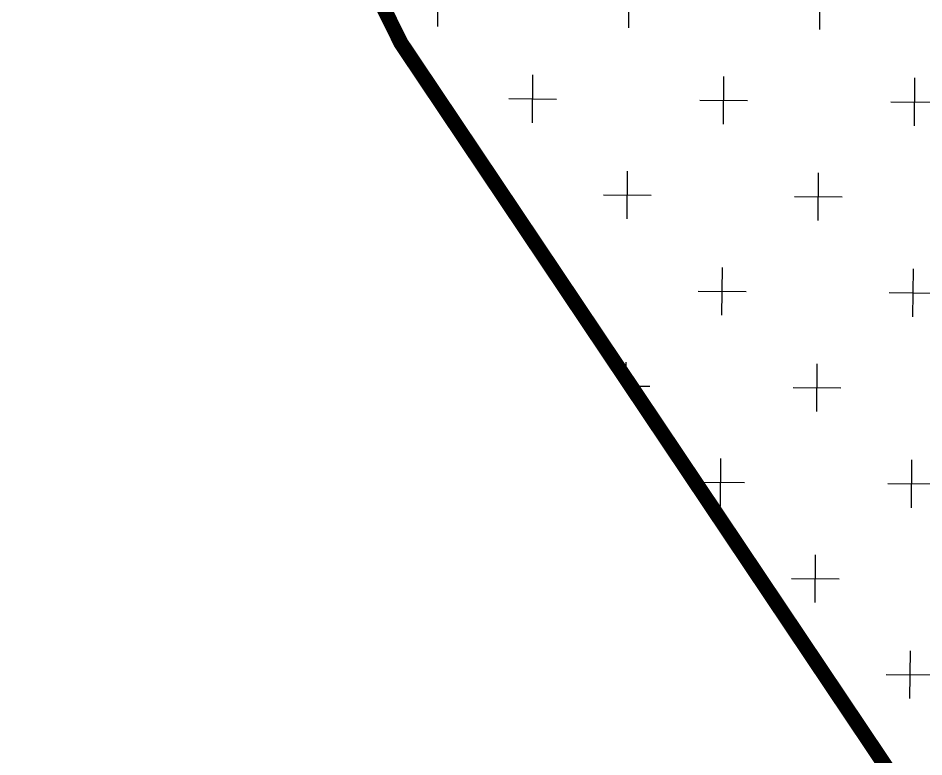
# Model space of a CAD drawing. Header units: metres. Extents: x 317370 to 326712, y 1824935 to 1838812.
# Drawn here: x 324316.3 to 324498.4, y 1831163.4 to 1831311.9 of the extents above; entities that cross this region are included whole.
import ezdxf

# ---------------------------------------------------------------- set-up
doc = ezdxf.new("R2010")
doc.units = ezdxf.units.M
doc.header["$MEASUREMENT"] = 0
for name, color, linetype in [('INTERTIDAL ZONE', 5, 'Continuous'), ('LOW TIDE LINE', 5, 'Continuous'), ('RIVER', 4, 'Continuous')]:
    doc.layers.add(name, color=color, linetype=linetype)

# ---------------------------------------------------------------- blocks, each defined once
blk = doc.blocks.new('81')
at = {"layer": 'INTERTIDAL ZONE'}
h = blk.add_hatch(dxfattribs=at)
h.set_pattern_fill('CROSS', color=256, scale=3.023389, angle=-0.4508)
h.set_pattern_definition([(359.54917, (306983.874, 1824194.798), (19.348987, 19.046862), [9.59926, -28.79778]), (89.54917, (306988.635, 1824189.961), (-19.046862, 19.348987), [9.59926, -28.79778])])
h.paths.add_polyline_path([(324609.06, 1831727.74), (324609.12, 1831735.62), (324605.24, 1831743.53), (324605.27, 1831747.47), (324605.31, 1831752.2), (324601.5, 1831767.99), (324601.59, 1831779.81), (324601.69, 1831792.41), (324609.98, 1831844.36), (324614.27, 1831889.24), (324614.3, 1831893.18), (324610.49, 1831908.97), (324610.52, 1831912.91), (324606.8, 1831941.31), (324610.74, 1831941.28), (324610.77, 1831945.22), (324610.8, 1831949.16), (324610.84, 1831953.89), (324610.87, 1831957.83), (324606.96, 1831961.8), (324598.29, 1831961.87), (324598.32, 1831965.81), (324590.44, 1831965.87), (324586.5, 1831965.9), (324582.56, 1831965.93), (324578.59, 1831962.02), (324574.69, 1831965.99), (324566.24, 1831994.43), (324566.27, 1831998.37), (324562.42, 1832010.22), (324562.59, 1832030.71), (324558.71, 1832038.62), (324558.74, 1832042.56), (324551.08, 1832070.99), (324543.3, 1832082.87), (324547.24, 1832082.84), (324534.82, 1832107.36), (324530.94, 1832115.28), (324523.03, 1832111.4), (324515.28, 1832128.01), (324523.19, 1832131.88), (324523.22, 1832135.82), (324519.31, 1832139.8), (324519.35, 1832143.74), (324515.41, 1832143.77), (324511.47, 1832143.8), (324507.56, 1832147.77), (324487.29, 1832176.3), (324487.32, 1832180.24), (324483.41, 1832184.21), (324483.45, 1832188.94), (324483.48, 1832192.88), (324487.45, 1832196.78), (324487.48, 1832200.72), (324491.46, 1832204.63), (324487.55, 1832208.6), (324487.58, 1832212.54), (324491.52, 1832212.51), (324495.49, 1832216.42), (324499.43, 1832216.39), (324499.47, 1832221.12), (324499.5, 1832225.06), (324499.53, 1832229), (324499.56, 1832232.94), (324504.32, 1832236.84), (324512.26, 1832244.66), (324516.12, 1832244.63), (324504.13, 1832281.38), (324503.26, 1832306.85), (324473.65, 1832293.96), (324457.43, 1832281.99), (324429.02, 1832258.03), (324420.87, 1832246), (324367.71, 1832149.65), (324330.79, 1832069.31), (324301.91, 1831984.87), (324281.16, 1831908.44), (324260.18, 1831803.78), (324243.1, 1831682.96), (324254.43, 1831586.12), (324393.32, 1831306.84), (324572.09, 1831040.12), (324575.36, 1831050.3), (324575.39, 1831054.23), (324575.52, 1831069.99), (324575.58, 1831077.87), (324575.65, 1831086.54), (324571.83, 1831102.33), (324567.89, 1831102.36), (324567.95, 1831110.24), (324564.05, 1831115), (324564.08, 1831118.94), (324559.38, 1831122.92), (324559.41, 1831126.86), (324551.63, 1831138.74), (324551.7, 1831147.41), (324547.79, 1831151.38), (324547.82, 1831155.32), (324551.79, 1831159.23), (324551.82, 1831163.17), (324551.91, 1831174.99), (324555.92, 1831183.63), (324556.01, 1831195.45), (324556.04, 1831199.39), (324560.05, 1831207.23), (324564.9, 1831223.74), (324565.03, 1831239.5), (324569.04, 1831248.14), (324573.04, 1831255.99), (324573.07, 1831259.93), (324577.01, 1831259.9), (324577.04, 1831263.84), (324581.01, 1831267.75), (324581.11, 1831280.36), (324581.14, 1831284.29), (324585.08, 1831284.26), (324585.11, 1831288.2), (324593.09, 1831299.96), (324593.12, 1831303.9), (324597.94, 1831316.47), (324598.07, 1831332.23), (324602.14, 1831348.75), (324602.26, 1831364.51), (324606.33, 1831381.02), (324610.4, 1831396.75), (324614.53, 1831421.15), (324614.59, 1831429.03), (324618.59, 1831436.88), (324622.56, 1831440.79), (324626.57, 1831449.42), (324630.57, 1831457.27), (324630.63, 1831465.15), (324630.67, 1831469.09), (324635.46, 1831476.94), (324635.49, 1831481.66), (324635.52, 1831485.6), (324639.62, 1831505.27), (324639.65, 1831509.21), (324639.68, 1831513.15), (324643.66, 1831517.85), (324643.69, 1831521.79), (324639.84, 1831533.64), (324636.03, 1831550.22), (324636.06, 1831554.16), (324627.87, 1831614.11), (324628.16, 1831651.15), (324624.25, 1831655.12), (324624.28, 1831659.06), (324624.31, 1831663), (324620.4, 1831666.97), (324616.59, 1831683.55), (324616.65, 1831691.43), (324616.69, 1831695.37), (324616.72, 1831699.31)])
at = {"layer": 'INTERTIDAL ZONE', "const_width": 3.02, "flags": 128}
blk.add_lwpolyline([(324301.91, 1831984.87), (324281.16, 1831908.44), (324260.18, 1831803.78), (324243.1, 1831682.96), (324254.43, 1831586.12), (324393.32, 1831306.84), (324572.09, 1831040.12)], dxfattribs=at)
at = {"layer": 'LOW TIDE LINE', "lineweight": 18, "const_width": 3.02}
blk.add_lwpolyline([(324301.91, 1831984.87), (324281.16, 1831908.44), (324260.18, 1831803.78), (324243.1, 1831682.96), (324254.43, 1831586.12), (324393.32, 1831306.84), (324572.61, 1831039.34)], dxfattribs=at)
at = {"layer": 'RIVER', "flags": 128}
blk.add_lwpolyline([(324572.09, 1831040.12, 3.02, 3.02, 0), (324393.32, 1831306.84, 3.02, 3.02, 0), (324254.43, 1831586.12, 3.02, 3.02, 0), (324243.1, 1831682.96, 3.02, 3.02, 0), (324260.18, 1831803.78, 3.02, 3.02, 0), (324281.16, 1831908.44, 3.02, 3.02, 0), (324301.91, 1831984.87, 3.02, 3.02, 0)], format="xyseb", dxfattribs=at)

msp = doc.modelspace()

# ---------------------------------------------------------------- block references
msp.add_blockref('81', (0, 0))

doc.saveas('drawing.dxf')
